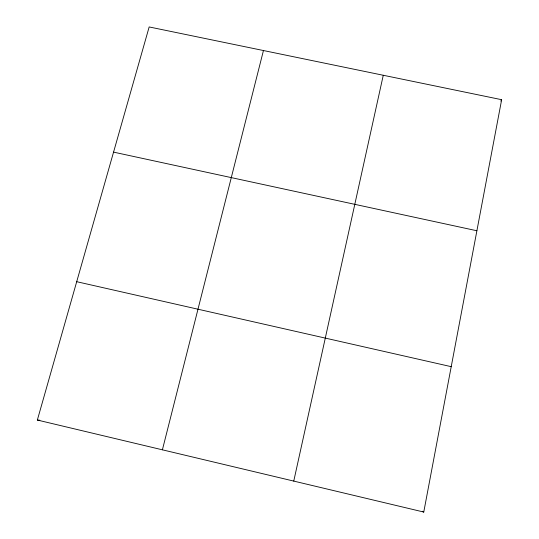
<?xml version="1.0" encoding="UTF-8"?>
<svg xmlns="http://www.w3.org/2000/svg" width="539" height="539" viewBox="0 0 539 539"><rect width="100%" height="100%" fill="white"/><g stroke="black" fill="none" stroke-linecap="round" stroke-linejoin="round"><path stroke-width="0.81" d="M423.762 512.05L501.647 99.695L149.168 26.95L37.353 420.043L423.762 512.05L422.34 511.268M293.755 481.091L383.269 75.265M162.401 449.816L263.45 50.538M500.792 101.083L501.647 99.695M37.353 420.043L39.859 420.231M113.561 152.126L476.887 230.759M76.706 281.695L451.217 366.668"/></g></svg>
